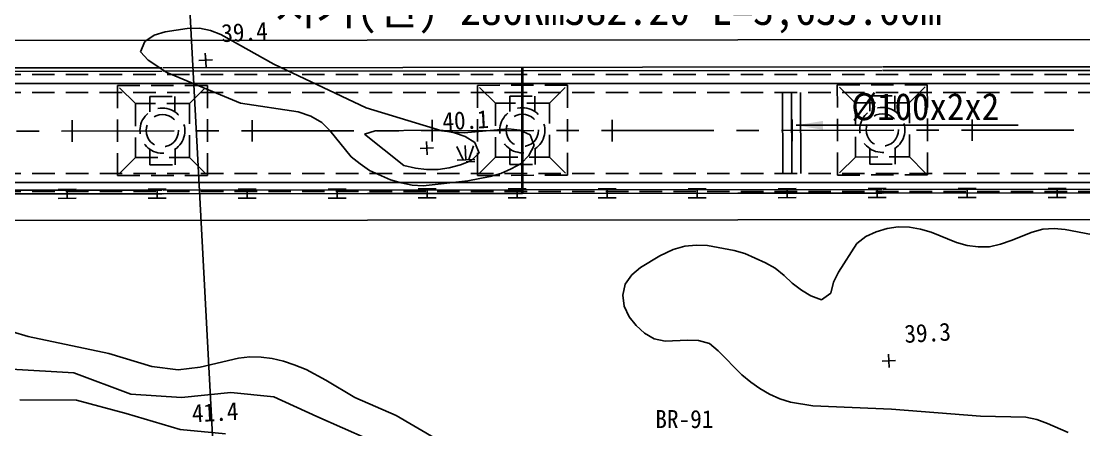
# Model space of a CAD drawing. Header units: millimetres. Extents: x 2406 to 3202, y 1103 to 1810.
# Drawn here: x 3003.5 to 3121.5, y 1448.1 to 1493.4 of the extents above; entities that cross this region are included whole.
import ezdxf
from ezdxf.enums import TextEntityAlignment as Align
from ezdxf.xclip import XClip

# ---------------------------------------------------------------- set-up
doc = ezdxf.new("R2010")
doc.units = ezdxf.units.MM
doc.header["$LTSCALE"] = 10
doc.header["$MEASUREMENT"] = 0
doc.header["$XCLIPFRAME"] = 2
for name, pattern in [('CENTER', [2, 1.25, -0.25, 0.25, -0.25]), ('DASHED2', [0.375, 0.25, -0.125]), ('HIDDEN', [0.375, 0.25, -0.125])]:
    doc.linetypes.add(name, pattern=pattern)
doc.layers.add('TZ-BASE', color=253, linetype='Continuous')
doc.layers.add('TZ-CABL', color=4, linetype='Continuous')
doc.styles.add('GHS', font='GulimChe.ttf')
doc.styles.add('GUL', font='GulimChe.ttf')
doc.styles.get("Standard").update_dxf_attribs({"font": 'GulimChe.ttf'})
doc.linetypes.add('ZIGZAG', pattern='A,0.0001,-0.2,[131,ltypeshp.shx,S=0.2,R=0,X=-0.2,Y=0],-0.4,[131,ltypeshp.shx,S=0.2,R=180,X=0.2,Y=0],-0.2', length=0.8001)
doc.dimstyles.get("Standard").update_dxf_attribs({"dimtxt": 0.18, "dimasz": 0.18, "dimexe": 0.18, "dimexo": 0.0625, "dimgap": 0.09, "dimtad": 0, "dimtih": 1, "dimtoh": 1, "dimdec": 4, "dimzin": 0, "dimdsep": 46, "dimtxsty": 'Standard', "dimcen": 0.09, "dimadec": 0, "dimazin": 0, "dimtfac": 1, "dimtdec": 4, "dimtofl": 0, "dimtmove": 0, "dimatfit": 3, "dimfxl": 0, "dimtolj": 1, "dimtzin": 0, "dimarcsym": 0})

# ---------------------------------------------------------------- blocks, each defined once
blk = doc.blocks.new('JD-DXFDH7DHF')
at = {"layer": 'TZ-BASE'}
for p, q in [((526.23, 142.64), (544.82, -207.22)), ((532.77, 11.87, 46.06), (530.3, 11.51, 46.06)), ((534.13, 11.9, 46.06), (532.77, 11.87, 46.06)), ((535.37, 11.64, 46.06), (534.13, 11.9, 46.06)), ((-0.01, 10.04), (699.99, 10.7)), ((529.1, 11.11, 46.06), (528.06, 10.41, 46.06)), ((530.3, 11.51, 46.06), (529.1, 11.11, 46.06)), ((536.52, 11.18, 46.06), (535.37, 11.64, 46.06)), ((542.39, 7.89, 46.06), (536.52, 11.18, 46.06)), ((528.06, 10.41, 46.06), (527.56, 9.26, 46.06)), ((527.56, 9.26, 46.06), (528.42, 8.35, 46.06)), ((528.42, 8.35, 46.06), (530.52, 6.98, 46.06)), ((534.07, 8.32, 46.42), (535.57, 8.4, 46.42)), ((534.82, 8.36, 46.42), (534.07, 8.32, 46.42)), ((534.86, 7.61, 46.42), (534.78, 9.11, 46.42)), ((534.78, 9.11, 46.42), (534.82, 8.36, 46.42)), ((450.08, 7.44), (529.98, 7.51)), ((450.08, 7.04), (529.98, 7.11)), ((530.08, 7.51), (609.98, 7.59)), ((530.08, 7.11), (609.98, 7.19)), ((552.67, 3.04, 46.06), (542.39, 7.89, 46.06)), ((569.96, 7.56), (569.97, -6.44)), ((570.06, 7.56), (570.07, -6.44)), ((610.08, 7.59), (689.98, 7.66)), ((610.08, 7.19), (689.98, 7.26)), ((530.52, 6.98, 46.06), (538.7, 3.58, 46.06)), ((538.7, 3.58, 46.06), (545.08, 2.59, 46.06)), ((545.08, 2.59, 46.06), (546.52, 2.13, 46.06)), ((561.06, 0.51, 46.06), (552.67, 3.04, 46.06)), ((520, -0.72), (520, 1.68)), ((540, -0.7), (540, 1.7)), ((546.52, 2.13, 46.06), (547.71, 1.42, 46.06)), ((547.71, 1.42, 46.06), (548.61, 0.55, 46.06)), ((560, -0.69), (560, 1.71)), ((580, -0.67), (580, 1.73)), ((600, -0.65), (600, 1.75)), ((620, -0.63), (620, 1.77)), ((548.61, 0.55, 46.06), (550.98, -2.39, 46.06)), ((553.65, 0.51, 47.06), (552.45, 0.14, 47.06)), ((552.45, 0.14, 47.06), (556.85, -3.36, 47.06)), ((559.98, 0.59, 47.06), (553.65, 0.51, 47.06)), ((561.22, 0.54, 47.06), (559.98, 0.59, 47.06)), ((562.3, 0.34, 46.06), (561.06, 0.51, 46.06)), ((562.46, 0.28, 47.06), (561.22, 0.54, 47.06)), ((563.53, 0.29, 46.06), (562.3, 0.34, 46.06)), ((563.65, -0.14, 47.06), (562.46, 0.28, 47.06)), ((568.48, 0.71, 46.06), (563.53, 0.29, 46.06)), ((569.72, 0.58, 46.06), (568.48, 0.71, 46.06)), ((570.87, 0.04, 46.06), (569.72, 0.58, 46.06)), ((571.32, -1.12, 46.06), (570.87, 0.04, 46.06)), ((559.43, -2.18, 47.21), (559.35, -0.69, 47.21)), ((559.35, -0.69, 47.21), (559.39, -1.43, 47.21)), ((563.74, -2.72, 47.84), (563.64, -1.12, 47.84)), ((564.72, -0.81, 47.06), (563.65, -0.14, 47.06)), ((564.06, -2.7, 47.84), (564.59, -1.16, 47.84)), ((565.21, -1.97, 47.06), (564.72, -0.81, 47.06)), ((570.73, -2.23, 46.06), (571.32, -1.12, 46.06)), ((558.64, -1.47, 47.21), (560.13, -1.39, 47.21)), ((559.39, -1.43, 47.21), (558.64, -1.47, 47.21)), ((562.74, -1.23, 47.84), (563.43, -2.74, 47.84)), ((564.29, -2.83, 47.06), (565.21, -1.97, 47.06)), ((569.86, -3.13, 46.06), (570.73, -2.23, 46.06)), ((550.98, -2.39, 46.06), (551.97, -3.18, 46.06)), ((551.97, -3.18, 46.06), (553.04, -3.89, 46.06)), ((556.85, -3.36, 47.06), (558.13, -3.66, 47.06)), ((561.89, -3.6, 47.06), (563.13, -3.28, 47.06)), ((562.75, -2.77, 47.84), (564.74, -2.67, 47.84)), ((563.13, -3.28, 47.06), (564.29, -2.83, 47.06)), ((563.76, -2.94, 47.84), (564.73, -2.92, 47.84)), ((568.78, -3.74, 46.06), (569.86, -3.13, 46.06)), ((553.04, -3.89, 46.06), (555.34, -4.93, 46.06)), ((558.13, -3.66, 47.06), (559.37, -3.79, 47.06)), ((559.37, -3.79, 47.06), (560.65, -3.8, 47.06)), ((560.65, -3.8, 47.06), (561.89, -3.6, 47.06)), ((563.95, -5.07, 46.06), (566.43, -4.59, 46.06)), ((566.43, -4.59, 46.06), (567.63, -4.23, 46.06)), ((567.63, -4.23, 46.06), (568.78, -3.74, 46.06)), ((555.34, -4.93, 46.06), (556.53, -5.27, 46.06)), ((556.53, -5.27, 46.06), (557.77, -5.53, 46.06)), ((557.77, -5.53, 46.06), (559, -5.62, 46.06)), ((559, -5.62, 46.06), (563.95, -5.07, 46.06)), ((618.44, -5.91), (620.44, -5.9)), ((628.44, -5.9), (630.44, -5.89)), ((629.44, -5.9), (629.44, -6.9)), ((129.44, -6.85), (700.01, -6.33)), ((450.09, -6.16), (529.99, -6.09)), ((450.09, -6.56), (529.99, -6.49)), ((518.44, -6), (520.44, -5.99)), ((518.44, -7), (520.44, -6.99)), ((519.44, -6), (519.44, -7)), ((528.44, -5.99), (530.44, -5.99)), ((528.44, -6.99), (530.44, -6.99)), ((529.44, -5.99), (529.44, -6.99)), ((530.09, -6.09), (609.99, -6.01)), ((530.09, -6.49), (609.99, -6.41)), ((538.44, -5.98), (540.44, -5.98)), ((538.44, -6.98), (540.44, -6.98)), ((539.44, -5.98), (539.44, -6.98)), ((548.44, -5.97), (550.44, -5.97)), ((548.44, -6.97), (550.44, -6.97)), ((549.44, -5.97), (549.44, -6.97)), ((558.44, -5.96), (560.44, -5.96)), ((558.44, -6.96), (560.44, -6.96)), ((559.44, -5.96), (559.44, -6.96)), ((568.44, -5.95), (570.44, -5.95)), ((568.44, -6.95), (570.44, -6.95)), ((569.44, -5.95), (569.44, -6.95)), ((578.44, -5.94), (580.44, -5.94)), ((578.44, -6.94), (580.44, -6.94)), ((579.44, -5.94), (579.44, -6.94)), ((588.44, -5.93), (590.44, -5.93)), ((588.44, -6.93), (590.44, -6.93)), ((589.44, -5.93), (589.44, -6.93)), ((598.44, -5.93), (600.44, -5.92)), ((598.44, -6.93), (600.44, -6.92)), ((599.44, -5.92), (599.44, -6.92)), ((608.44, -5.92), (610.44, -5.91)), ((608.44, -6.92), (610.44, -6.91)), ((609.44, -5.91), (609.44, -6.91)), ((610.09, -6.01), (689.99, -5.94)), ((610.09, -6.41), (689.99, -6.34)), ((618.44, -6.91), (620.44, -6.9)), ((619.44, -5.91), (619.44, -6.91)), ((628.44, -6.9), (630.44, -6.89)), ((0.01, -9.96), (700.01, -9.3)), ((609.34, -10.72, 47.06), (610.54, -10.36, 47.06)), ((610.54, -10.36, 47.06), (611.78, -10.16, 47.06)), ((611.78, -10.16, 47.06), (613.02, -10.21, 47.06)), ((613.02, -10.21, 47.06), (614.25, -10.42, 47.06)), ((614.25, -10.42, 47.06), (615.45, -10.76, 47.06)), ((626.66, -10.75, 47.06), (627.86, -10.43, 47.06)), ((627.86, -10.43, 47.06), (629.09, -10.36, 47.06)), ((629.09, -10.36, 47.06), (630.33, -10.45, 47.06)), ((630.33, -10.45, 47.06), (634.03, -11.17, 47.06)), ((607.19, -12.03, 47.06), (608.19, -11.25, 47.06)), ((608.19, -11.25, 47.06), (609.34, -10.72, 47.06)), ((615.45, -10.76, 47.06), (618.24, -11.89, 47.06)), ((623.15, -12.09, 47.06), (624.34, -11.69, 47.06)), ((624.34, -11.69, 47.06), (626.66, -10.75, 47.06)), ((585.29, -13.37, 47.06), (586.78, -12.68, 47.06)), ((586.78, -12.68, 47.06), (588.06, -12.32, 47.06)), ((588.06, -12.32, 47.06), (589.34, -12.2, 47.06)), ((589.34, -12.2, 47.06), (590.58, -12.25, 47.06)), ((590.58, -12.25, 47.06), (593.54, -12.81, 47.06)), ((593.54, -12.81, 47.06), (594.74, -13.14, 47.06)), ((605.15, -15.19, 47.06), (607.19, -12.03, 47.06)), ((618.24, -11.89, 47.06), (619.43, -12.23, 47.06)), ((619.43, -12.23, 47.06), (620.67, -12.4, 47.06)), ((620.67, -12.4, 47.06), (621.91, -12.37, 47.06)), ((621.91, -12.37, 47.06), (623.15, -12.09, 47.06)), ((583.14, -14.68, 47.06), (585.29, -13.37, 47.06)), ((594.74, -13.14, 47.06), (597.04, -14.15, 47.06)), ((597.04, -14.15, 47.06), (598.11, -14.77, 47.06)), ((582.19, -15.49, 47.06), (583.14, -14.68, 47.06)), ((598.11, -14.77, 47.06), (599.09, -15.56, 47.06)), ((604.57, -16.3, 47.06), (605.15, -15.19, 47.06)), ((581.18, -17.76, 47.06), (581.44, -16.52, 47.06)), ((581.44, -16.52, 47.06), (582.19, -15.49, 47.06)), ((599.09, -15.56, 47.06), (599.99, -16.43, 47.06)), ((599.99, -16.43, 47.06), (601.02, -17.18, 47.06)), ((604.27, -17.53, 47.06), (604.57, -16.3, 47.06)), ((601.02, -17.18, 47.06), (602.08, -17.81, 47.06)), ((603.24, -18.27, 47.06), (604.27, -17.53, 47.06)), ((581.34, -18.99, 47.06), (581.18, -17.76, 47.06)), ((602.08, -17.81, 47.06), (603.24, -18.27, 47.06)), ((581.87, -20.15, 47.06), (581.34, -18.99, 47.06)), ((511.33, -21.22, 47.06), (515.11, -22.36, 47.06)), ((582.65, -21.14, 47.06), (581.87, -20.15, 47.06)), ((583.59, -21.98, 47.06), (582.65, -21.14, 47.06)), ((515.11, -22.36, 47.06), (524.05, -24.23, 47.06)), ((584.66, -22.6, 47.06), (583.59, -21.98, 47.06)), ((585.89, -22.86, 47.06), (584.66, -22.6, 47.06)), ((588.37, -22.75, 47.06), (585.89, -22.86, 47.06)), ((589.6, -22.8, 47.06), (588.37, -22.75, 47.06)), ((590.8, -23.14, 47.06), (589.6, -22.8, 47.06)), ((591.78, -23.92, 47.06), (590.8, -23.14, 47.06)), ((524.05, -24.23, 47.06), (528.82, -25.66, 47.06)), ((534.22, -25.74, 47.06), (538.47, -24.74, 47.06)), ((538.47, -24.74, 47.06), (539.71, -24.62, 47.06)), ((539.71, -24.62, 47.06), (540.99, -24.63, 47.06)), ((540.99, -24.63, 47.06), (542.22, -24.8, 47.06)), ((594.4, -26.62, 47.06), (591.78, -23.92, 47.06)), ((610.77, -25.8, 46.4), (610.69, -24.3, 46.4)), ((610.69, -24.3, 46.4), (610.73, -25.05, 46.4)), ((513.22, -25.97, 47.06), (520.16, -26.38, 47.06)), ((528.82, -25.66, 47.06), (531.75, -26.05, 47.06)), ((531.75, -26.05, 47.06), (534.22, -25.74, 47.06)), ((542.22, -24.8, 47.06), (543.46, -25.1, 47.06)), ((543.46, -25.1, 47.06), (544.65, -25.48, 47.06)), ((544.65, -25.48, 47.06), (545.97, -26.02, 47.06)), ((609.98, -25.09, 46.4), (611.48, -25.01, 46.4)), ((610.73, -25.05, 46.4), (609.98, -25.09, 46.4)), ((520.16, -26.38, 47.06), (526.51, -28.74, 47.06)), ((545.97, -26.02, 47.06), (548.19, -27.19, 47.06)), ((595.39, -27.41, 47.06), (594.4, -26.62, 47.06)), ((548.19, -27.19, 47.06), (551.39, -29.11, 47.06)), ((596.41, -28.12, 47.06), (595.39, -27.41, 47.06)), ((597.48, -28.74, 47.06), (596.41, -28.12, 47.06)), ((514.15, -29.36, 48.05), (520.47, -29.4, 48.05)), ((520.47, -29.4, 48.05), (526, -30.89, 48.05)), ((526.51, -28.74, 47.06), (532.13, -29.11, 47.06)), ((532.13, -29.11, 47.06), (537.63, -28.57, 47.06)), ((537.63, -28.57, 47.06), (542.38, -29.05, 47.06)), ((542.38, -29.05, 47.06), (547.16, -31.24, 47.06)), ((551.39, -29.11, 47.06), (555.99, -31.11, 47.06)), ((598.63, -29.25, 47.06), (597.48, -28.74, 47.06)), ((599.82, -29.62, 47.06), (598.63, -29.25, 47.06)), ((602.29, -30.05, 47.06), (599.82, -29.62, 47.06)), ((611.03, -30.4, 47.06), (602.29, -30.05, 47.06)), ((620.92, -31.2, 47.06), (611.03, -30.4, 47.06)), ((526, -30.89, 48.05), (531.98, -32.66, 48.05)), ((547.16, -31.24, 47.06), (552.89, -33.75, 47.06)), ((555.99, -31.11, 47.06), (560.35, -33.66, 47.06)), ((625.95, -31.32, 47.06), (620.92, -31.2, 47.06)), ((627.18, -31.57, 47.06), (625.95, -31.32, 47.06)), ((628.38, -31.99, 47.06), (627.18, -31.57, 47.06)), ((531.98, -32.66, 48.05), (537.02, -33.15, 48.05)), ((630.68, -33, 47.06), (628.38, -31.99, 47.06))]:
    blk.add_line(p, q, dxfattribs=at)
at = {"layer": 'TZ-BASE', "linetype": 'DASHED2'}
for p, q in [((535.01, 5.53), (525.01, 5.52)), ((527.01, 3.52), (525.01, 5.52)), ((525.01, 5.52), (525.02, -4.48)), ((533.01, 3.52), (535.01, 5.53)), ((535.02, -4.47), (535.01, 5.53)), ((575.01, 5.56), (565.01, 5.55)), ((567.01, 3.56), (565.01, 5.55)), ((565.01, 5.55), (565.02, -4.45)), ((573.01, 3.56), (575.01, 5.56)), ((575.02, -4.44), (575.01, 5.56)), ((615.01, 5.6), (605.01, 5.59)), ((607.01, 3.59), (605.01, 5.59)), ((605.01, 5.59), (605.02, -4.41)), ((613.01, 3.6), (615.01, 5.6)), ((615.02, -4.4), (615.01, 5.6)), ((528.61, 4.32), (528.61, 2.59)), ((528.61, 4.32), (531.41, 4.32)), ((531.41, 4.32), (531.41, 2.59)), ((573.01, 3.56), (567.01, 3.56)), ((567.01, 3.56), (567.02, -2.44)), ((568.61, 4.36), (571.41, 4.36)), ((568.61, 4.36), (568.61, 2.63)), ((571.41, 4.36), (571.41, 2.63)), ((573.02, -2.44), (573.01, 3.56)), ((613.01, 3.6), (607.01, 3.59)), ((607.01, 3.59), (607.02, -2.41)), ((608.61, 4.39), (611.41, 4.4)), ((608.61, 4.39), (608.61, 2.67)), ((611.41, 4.4), (611.41, 2.67)), ((613.02, -2.4), (613.01, 3.6)), ((533.01, 3.52), (527.01, 3.52)), ((527.01, 3.52), (527.02, -2.48)), ((533.02, -2.47), (533.01, 3.52)), ((528.62, -1.55), (528.62, -3.28)), ((531.42, -1.55), (531.42, -3.28)), ((568.62, -1.51), (568.62, -3.24)), ((571.42, -1.51), (571.42, -3.24)), ((608.62, -1.48), (608.62, -3.2)), ((611.42, -1.47), (611.42, -3.2)), ((527.02, -2.48), (525.02, -4.48)), ((527.02, -2.48), (533.02, -2.47)), ((528.62, -3.28), (531.42, -3.28)), ((533.02, -2.47), (535.02, -4.47)), ((567.02, -2.44), (565.02, -4.45)), ((567.02, -2.44), (573.02, -2.44)), ((568.62, -3.24), (571.42, -3.24)), ((573.02, -2.44), (575.02, -4.44)), ((607.02, -2.41), (605.02, -4.41)), ((607.02, -2.41), (613.02, -2.4)), ((608.62, -3.2), (611.42, -3.2)), ((613.02, -2.4), (615.02, -4.4)), ((525.02, -4.48), (535.02, -4.47)), ((565.02, -4.45), (575.02, -4.44)), ((605.02, -4.41), (615.02, -4.4))]:
    blk.add_line(p, q, dxfattribs=at)
at = {"layer": 'TZ-BASE', "linetype": 'CENTER'}
blk.add_lwpolyline([(0, 0), (101.2, 0.09), (301.8, 0.28), (498.8, 0.46), (700, 0.64)], dxfattribs=at)
at = {"layer": 'TZ-BASE', "linetype": 'DASHED2'}
for centre, radius in [((530.01, 0.52), 2.5), ((570.01, 0.56), 2.5), ((610.01, 0.6), 2.5), ((610.01, 0.6), 1.8), ((530.01, 0.52), 1.8), ((570.01, 0.56), 1.8)]:
    blk.add_circle(centre, radius, dxfattribs=at)
at = {"layer": 'TZ-BASE'}
for s, height, rotation, style, p in [('서기(현) 286Km382.20 L=3,635.60m', 3.6, 0.0013, 'GHS', (542.54, 12.26)), ('39.4', 2, 3.042, 'GUL', (536.6, 10.34, 47.08)), ('40.1', 2, 3.042, 'GUL', (561.17, 0.55, 47.08)), ('39.3', 2, 3.042, 'GUL', (612.51, -23.06, 47.08)), ('41.4', 2, 3.042, 'GUL', (533.34, -31.88, 47.08)), ('BR-91', 2, 0.0012, 'GUL', (584.78, -32.51))]:
    blk.add_text(s, height=height, rotation=rotation, dxfattribs=dict(at, style=style)).set_placement(p)
blk = doc.blocks.new('JD-DGJDT6FHJ')
at = {"layer": 'TZ-BASE'}
blk.add_text('Ø100x2x2', height=3, rotation=0.0518, dxfattribs=at).set_placement((614.71, 78.19), align=Align.MIDDLE)
blk.add_leader([(600.36, 76.11), (625.02, 76.11)], dimstyle='Standard', override={"dimtxt": 3, "dimasz": 3, "dimexe": 2, "dimexo": 3, "dimgap": 1, "dimtad": 0, "dimtih": 0, "dimcen": 1, "dimaunit": 1, "dimadec": 8, "dimtix": 1, "dimtofl": 1, "dimtmove": 2, "dimtvp": 2}, dxfattribs=at)

msp = doc.modelspace()

# ---------------------------------------------------------------- linework, layer by layer
at = {"layer": 'TZ-CABL', "linetype": 'HIDDEN'}
for points in [[(2790.92, 1487.55), (3189.13, 1487.55)], [(2791.17, 1486.55), (3189.13, 1486.55)], [(2790.92, 1485.55), (3189.13, 1485.55)], [(2790.93, 1476.55), (3189.14, 1476.55)], [(2791.18, 1475.55), (3189.14, 1475.55)], [(2790.93, 1474.55), (3189.14, 1474.55)]]:
    msp.add_lwpolyline(points, dxfattribs=at)
at = {"layer": 'TZ-CABL', "linetype": 'ZIGZAG', "ltscale": 0.5}
for points in [[(2791.17, 1486.55), (3189.13, 1486.55)], [(3089.07, 1485.55), (3089.08, 1476.55)], [(2791.18, 1475.55), (3189.14, 1475.55)]]:
    msp.add_lwpolyline(points, dxfattribs=at)
at = {"layer": 'TZ-CABL'}
for points in [[(3088.07, 1485.55), (3088.08, 1476.55)], [(3090.07, 1485.55), (3090.08, 1476.55)]]:
    msp.add_lwpolyline(points, dxfattribs=at)

# ---------------------------------------------------------------- block references
at = {"layer": 'TZ-BASE'}
ref = msp.add_blockref('JD-DXFDH7DHF', (2489.14, 1480.78), dxfattribs=at)
XClip(ref).set_block_clipping_path([(-0.0689262289, 74.9999682976), (699.9307781337, 75.6432797985), (700.0686305916, -74.3566568571), (0.068926229, -74.9999683274)])
msp.add_blockref('JD-DGJDT6FHJ', (2489.21, 1405.78), dxfattribs=at)

doc.saveas('drawing.dxf')
